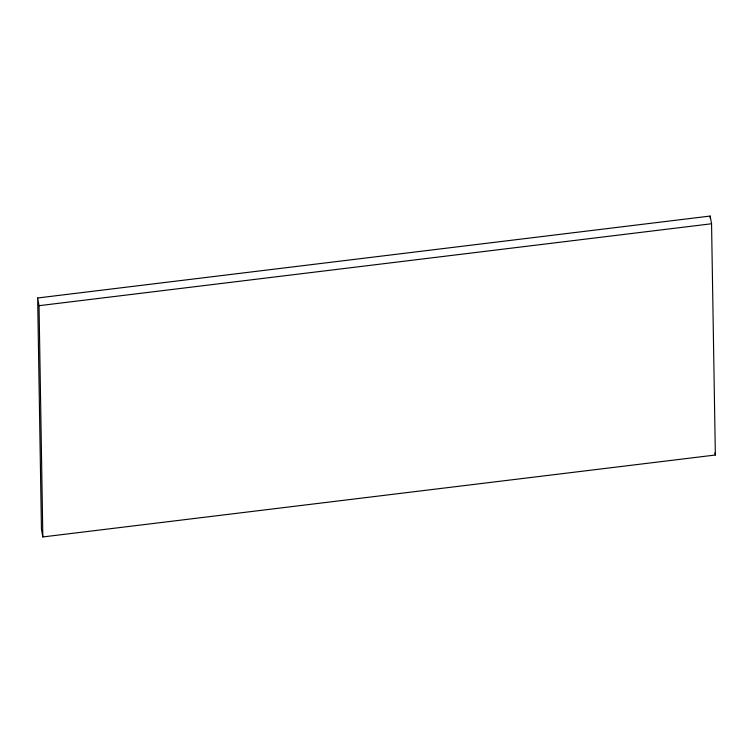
<?xml version="1.0" encoding="UTF-8"?>
<svg xmlns="http://www.w3.org/2000/svg" width="753" height="753" viewBox="0 0 753 753"><rect width="100%" height="100%" fill="white"/><g stroke="black" fill="none" stroke-linecap="round" stroke-linejoin="round"><path stroke-width="1.13" d="M37.65 297.981L710.164 216.055L711.557 223.763L715.35 455.019L42.836 536.945L41.443 529.237L37.65 297.981L39.034 305.69L42.836 536.945M39.034 305.69L711.557 223.763M714.955 452.817L715.35 455.019M710.164 216.055L710.201 218.398"/></g></svg>
